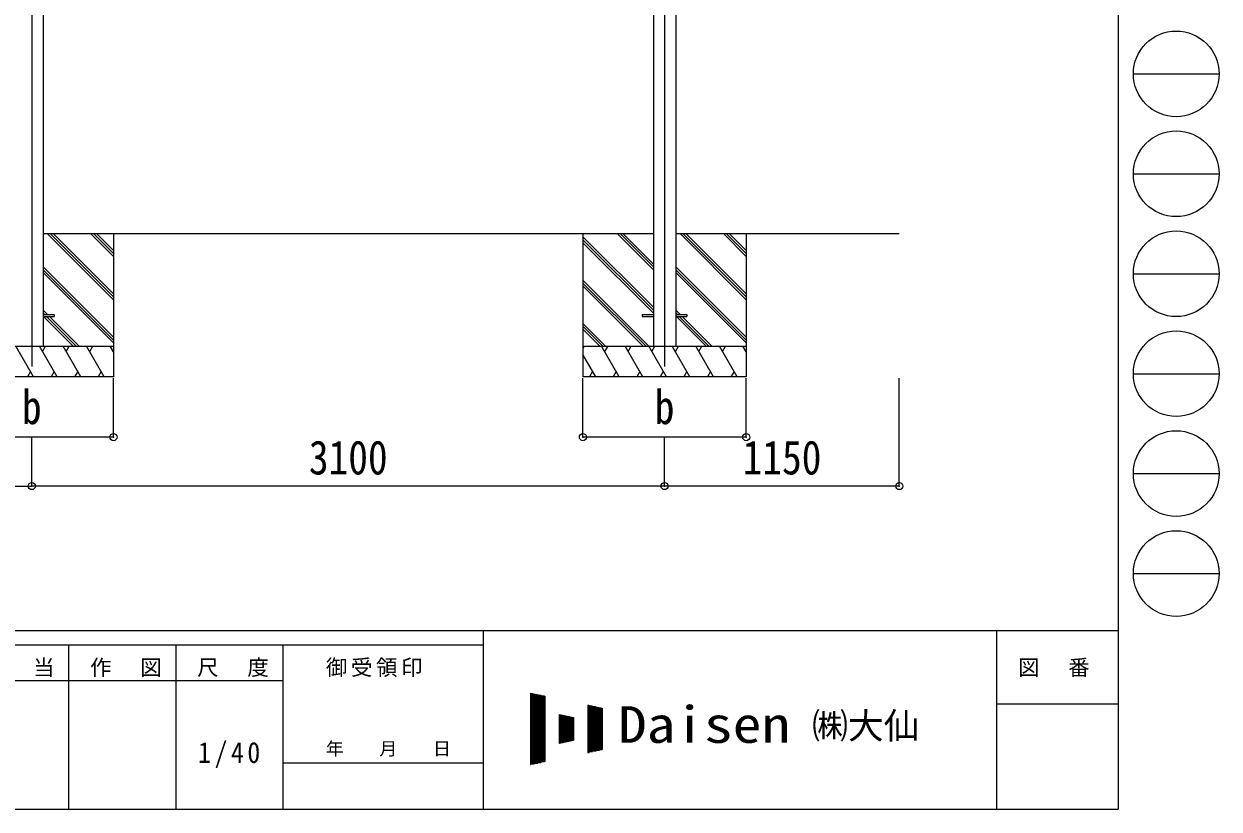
# Model space of a CAD drawing. Units: millimetres at full size. Extents: x -9783 to 9892, y -6828 to 6752.
# Drawn here: x 4037 to 9892, y -6828 to -2978 of the extents above; entities that cross this region are included whole.
import ezdxf
from ezdxf.enums import TextEntityAlignment as Align

# ---------------------------------------------------------------- set-up
doc = ezdxf.new("R2010")
doc.units = ezdxf.units.MM
doc.header["$LTSCALE"] = 35
doc.header["$PDMODE"] = 32
doc.header["$PDSIZE"] = 35
for name, color, linetype, lineweight in [('0-0_0', 7, 'Continuous', 9), ('0-1_本体', 4, 'Continuous', 9), ('0-2_部品', 7, 'Continuous', 9), ('0-8_PARTS2', 2, 'Continuous', 9), ('0-A_寸法', 6, 'Continuous', 9), ('F-0_240', 7, 'Continuous', 9)]:
    doc.layers.add(name, color=color, linetype=linetype, lineweight=lineweight)
doc.styles.add('ＭＳ ゴシック', font='')
doc.styles.get('ＭＳ ゴシック').set_extended_font_data('MS Gothic')

msp = doc.modelspace()

# ---------------------------------------------------------------- linework, layer by layer
at = {"layer": '0-0_0'}
for p, q in [((7120.16, -4007.92), (4130.16, -4007.92)), ((4475.16, -4330.38), (4152.7, -4007.92)), ((4475.16, -4316.24), (4166.84, -4007.92)), ((4475.16, -4302.1), (4180.98, -4007.92)), ((4475.16, -4118.25), (4364.83, -4007.92)), ((4475.16, -4104.11), (4378.97, -4007.92)), ((4475.16, -4089.97), (4393.12, -4007.92)), ((4475.16, -4007.92), (4475.16, -4707.92)), ((6775.16, -4007.92), (6775.16, -4707.92)), ((7120.16, -4367.6), (6775.16, -4022.6)), ((7120.16, -4381.74), (6775.16, -4036.74)), ((7120.16, -4183.75), (6944.33, -4007.92)), ((7120.16, -4169.61), (6958.47, -4007.92)), ((7120.16, -4155.47), (6972.62, -4007.92)), ((8325.16, -4007.92), (7230.16, -4007.92)), ((7575.16, -4330.38), (7252.7, -4007.92)), ((7575.16, -4316.24), (7266.84, -4007.92)), ((7575.16, -4302.1), (7280.98, -4007.92)), ((7575.16, -4118.25), (7464.83, -4007.92)), ((7575.16, -4104.11), (7478.97, -4007.92)), ((7575.16, -4089.97), (7493.12, -4007.92)), ((7575.16, -4007.92), (7575.16, -4707.92)), ((7120.16, -4395.88), (6775.16, -4050.89)), ((4475.16, -4514.23), (4130.16, -4169.23)), ((4475.16, -4528.37), (4130.16, -4183.38)), ((4475.16, -4542.52), (4130.16, -4197.52)), ((7575.16, -4514.23), (7230.16, -4169.23)), ((7575.16, -4528.37), (7230.16, -4183.38)), ((7575.16, -4542.52), (7230.16, -4197.52)), ((7098.36, -4557.92), (6775.16, -4234.73)), ((7084.21, -4557.92), (6775.16, -4248.87)), ((7070.07, -4557.92), (6775.16, -4263.02)), ((4152.22, -4403.42), (4130.16, -4381.36)), ((7252.22, -4403.42), (7230.16, -4381.36)), ((4138.08, -4403.42), (4130.16, -4395.51)), ((4278.44, -4557.92), (4132.94, -4412.42)), ((4292.58, -4557.92), (4147.08, -4412.42)), ((4306.72, -4557.92), (4161.22, -4412.42)), ((6886.22, -4557.92), (6775.16, -4446.86)), ((7238.08, -4403.42), (7230.16, -4395.51)), ((7378.44, -4557.92), (7232.94, -4412.42)), ((7392.58, -4557.92), (7247.08, -4412.42)), ((7406.72, -4557.92), (7261.22, -4412.42)), ((6872.08, -4557.92), (6775.16, -4461.01)), ((6857.94, -4557.92), (6775.16, -4475.15)), ((3675.16, -4557.92), (4475.16, -4557.92)), ((4084.01, -4707.92), (3997.4, -4557.92)), ((4199.48, -4707.92), (4112.87, -4557.92)), ((4127.88, -4583.9), (4142.88, -4557.92)), ((4314.95, -4707.92), (4228.34, -4557.92)), ((4243.35, -4583.9), (4258.35, -4557.92)), ((4430.42, -4707.92), (4343.82, -4557.92)), ((4358.82, -4583.9), (4373.82, -4557.92)), ((4475.16, -4585.42), (4459.28, -4557.92)), ((6775.16, -4557.92), (7575.16, -4557.92)), ((6781, -4557.92), (6775.16, -4568.02)), ((6953.07, -4707.92), (6866.46, -4557.92)), ((6896.46, -4557.92), (6881.46, -4583.9)), ((7068.54, -4707.92), (6981.93, -4557.92)), ((6996.94, -4583.9), (7011.94, -4557.92)), ((7184.01, -4707.92), (7097.4, -4557.92)), ((7112.41, -4583.9), (7127.41, -4557.92)), ((7299.48, -4707.92), (7212.87, -4557.92)), ((7227.88, -4583.9), (7242.88, -4557.92)), ((7414.95, -4707.92), (7328.34, -4557.92)), ((7343.35, -4583.9), (7358.35, -4557.92)), ((7530.42, -4707.92), (7443.82, -4557.92)), ((7458.82, -4583.9), (7473.82, -4557.92)), ((7575.16, -4585.42), (7559.28, -4557.92)), ((6837.6, -4707.92), (6775.16, -4599.78)), ((4069.01, -4681.94), (4054.01, -4707.92)), ((4184.48, -4681.94), (4169.48, -4707.92)), ((4299.95, -4681.94), (4284.95, -4707.92)), ((4415.42, -4681.94), (4400.42, -4707.92)), ((6822.6, -4681.94), (6807.6, -4707.92)), ((6938.07, -4681.94), (6923.07, -4707.92)), ((7053.54, -4681.94), (7038.54, -4707.92)), ((7169.01, -4681.94), (7154.01, -4707.92)), ((7284.48, -4681.94), (7269.48, -4707.92)), ((7399.95, -4681.94), (7384.95, -4707.92)), ((7515.42, -4681.94), (7500.42, -4707.92)), ((4475.16, -4707.92), (3675.16, -4707.92)), ((7575.16, -4707.92), (6775.16, -4707.92))]:
    msp.add_line(p, q, dxfattribs=at)
at = {"layer": '0-1_本体'}
for p, q in [((4130.16, -1077.92), (4130.16, -4557.91)), ((7120.16, -1077.92), (7120.16, -4557.91)), ((7230.16, -1077.92), (7230.16, -4557.91))]:
    msp.add_line(p, q, dxfattribs=at)
at = {"layer": '0-2_部品', "color": 4}
for p, q in [((4130.16, -4403.42), (4184.96, -4403.42)), ((4130.16, -4412.42), (4184.96, -4412.42)), ((4184.96, -4403.42), (4184.96, -4412.42)), ((7065.36, -4403.42), (7120.16, -4403.42)), ((7230.16, -4403.42), (7284.96, -4403.42)), ((7230.16, -4412.42), (7284.96, -4412.42)), ((7284.96, -4403.42), (7284.96, -4412.42))]:
    msp.add_line(p, q, dxfattribs=at)
msp.add_lwpolyline([(7065.36, -4403.42), (7065.36, -4412.42), (7120.16, -4412.42)], dxfattribs=at)
at = {"layer": '0-8_PARTS2'}
for p, q in [((4075.16, -1107.92), (4075.16, -4657.92)), ((7175.16, -1107.92), (7175.16, -4657.92))]:
    msp.add_line(p, q, dxfattribs=at)
at = {"layer": '0-A_寸法'}
for p, q in [((4475.16, -5004.31), (4475.16, -4715.34)), ((6775.16, -5004.31), (6775.16, -4715.34)), ((7575.16, -5004.31), (7575.16, -4715.34)), ((8325.16, -5244.29), (8325.16, -4715.34)), ((4475.16, -5004.31), (3675.16, -5004.31)), ((4075.16, -5244.29), (4075.16, -5004.31)), ((7575.16, -5004.31), (6775.16, -5004.31)), ((7175.16, -5244.29), (7175.16, -5004.31)), ((1815.16, -5244.29), (4075.16, -5244.29)), ((7175.16, -5244.29), (4075.16, -5244.29)), ((8325.16, -5244.29), (7175.16, -5244.29))]:
    msp.add_line(p, q, dxfattribs=at)
for p in [(4475.16, -5004.31), (6775.16, -5004.31), (7575.16, -5004.31), (4075.16, -5244.29), (7175.16, -5244.29), (8325.16, -5244.29)]:
    msp.add_point(p, dxfattribs=at)
at = {"layer": 'F-0_240', "color": 5}
for p, q in [((9396.97, 6751.9), (9396.97, -6828.1)), ((-9783.03, -5953.1), (9396.97, -5953.1)), ((6285.75, -5953.1), (6285.75, -6828.1)), ((8801.97, -5953.1), (8801.97, -6828.1)), ((-9783.03, -6023.1), (6285.75, -6023.1)), ((4255.75, -6023.1), (4255.75, -6828.1)), ((4780.75, -6023.1), (4780.75, -6828.1)), ((5305.75, -6023.1), (5305.75, -6828.1)), ((3205.75, -6198.1), (5305.75, -6198.1)), ((8801.97, -6311.85), (9396.97, -6311.85)), ((5305.75, -6600.6), (6285.75, -6600.6)), ((-9783.03, -6828.1), (9396.97, -6828.1))]:
    msp.add_line(p, q, dxfattribs=at)
at = {"layer": 'F-0_240', "color": 4}
for p, q in [((9471.77, -3223.1), (9891.77, -3223.1)), ((9471.77, -3713.1), (9891.77, -3713.1)), ((9471.77, -4203.1), (9891.77, -4203.1)), ((9471.77, -4693.1), (9891.77, -4693.1)), ((9471.77, -5183.1), (9891.77, -5183.1)), ((9471.77, -5673.1), (9891.77, -5673.1))]:
    msp.add_line(p, q, dxfattribs=at)
at = {"layer": 'F-0_240'}
for p, q in [((6519.04, -6259.47), (6589.04, -6274.05)), ((6519.04, -6259.47), (6519.04, -6609.47)), ((6519.04, -6262.76), (6534.85, -6262.76)), ((6521.12, -6609.03), (6521.12, -6259.9)), ((6524.62, -6608.3), (6524.62, -6260.63)), ((6528.12, -6607.58), (6528.12, -6261.36)), ((6531.62, -6606.85), (6531.62, -6262.09)), ((6535.12, -6606.12), (6535.12, -6262.81)), ((6538.62, -6605.39), (6538.62, -6263.54)), ((6542.12, -6604.66), (6542.12, -6264.27)), ((6545.62, -6603.93), (6545.62, -6265)), ((6519.04, -6266.26), (6551.65, -6266.26)), ((6519.04, -6269.76), (6568.45, -6269.76)), ((6519.04, -6273.26), (6585.25, -6273.26)), ((6519.04, -6276.76), (6589.04, -6276.76)), ((6519.04, -6280.26), (6589.04, -6280.26)), ((6519.04, -6283.76), (6589.04, -6283.76)), ((6519.04, -6287.26), (6589.04, -6287.26)), ((6519.04, -6290.76), (6589.04, -6290.76)), ((6519.04, -6294.26), (6589.04, -6294.26)), ((6519.04, -6297.76), (6589.04, -6297.76)), ((6519.04, -6301.26), (6589.04, -6301.26)), ((6519.04, -6304.76), (6589.04, -6304.76)), ((6519.04, -6308.26), (6589.04, -6308.26)), ((6519.04, -6311.76), (6589.04, -6311.76)), ((6519.04, -6315.26), (6589.04, -6315.26)), ((6519.04, -6318.76), (6589.04, -6318.76)), ((6519.04, -6322.26), (6589.04, -6322.26)), ((6549.12, -6603.2), (6549.12, -6265.73)), ((6552.62, -6602.47), (6552.62, -6266.46)), ((6556.12, -6601.74), (6556.12, -6267.19)), ((6559.62, -6601.01), (6559.62, -6267.92)), ((6563.12, -6600.28), (6563.12, -6268.65)), ((6566.62, -6599.55), (6566.62, -6269.38)), ((6570.12, -6598.83), (6570.12, -6270.11)), ((6573.62, -6598.1), (6573.62, -6270.84)), ((6577.12, -6597.37), (6577.12, -6271.56)), ((6580.62, -6596.64), (6580.62, -6272.29)), ((6584.12, -6595.91), (6584.12, -6273.02)), ((6587.62, -6595.18), (6587.62, -6273.75)), ((6589.04, -6274.05), (6589.04, -6594.88)), ((6799.04, -6317.8), (6869.04, -6332.38)), ((6799.04, -6317.8), (6799.04, -6551.13)), ((6799.04, -6318.76), (6803.65, -6318.76)), ((6799.04, -6322.26), (6820.45, -6322.26)), ((6801.12, -6550.7), (6801.12, -6318.23)), ((6804.62, -6549.97), (6804.62, -6318.96)), ((6808.12, -6549.24), (6808.12, -6319.69)), ((6811.62, -6548.51), (6811.62, -6320.42)), ((6815.12, -6547.78), (6815.12, -6321.15)), ((6818.62, -6547.05), (6818.62, -6321.88)), ((6822.12, -6546.33), (6822.12, -6322.61)), ((6825.62, -6545.6), (6825.62, -6323.34)), ((6519.04, -6325.76), (6589.04, -6325.76)), ((6519.04, -6329.26), (6589.04, -6329.26)), ((6519.04, -6332.76), (6589.04, -6332.76)), ((6519.04, -6336.26), (6589.04, -6336.26)), ((6519.04, -6339.76), (6589.04, -6339.76)), ((6519.04, -6343.26), (6589.04, -6343.26)), ((6519.04, -6346.76), (6589.04, -6346.76)), ((6519.04, -6350.26), (6589.04, -6350.26)), ((6519.04, -6353.76), (6589.04, -6353.76)), ((6519.04, -6357.26), (6589.04, -6357.26)), ((6519.04, -6360.76), (6589.04, -6360.76)), ((6519.04, -6364.26), (6589.04, -6364.26)), ((6519.04, -6367.76), (6589.04, -6367.76)), ((6519.04, -6371.26), (6589.04, -6371.26)), ((6519.04, -6374.76), (6589.04, -6374.76)), ((6519.04, -6378.26), (6589.04, -6378.26)), ((6519.04, -6381.76), (6589.04, -6381.76)), ((6659.04, -6364.47), (6729.04, -6379.05)), ((6659.04, -6364.47), (6659.04, -6504.47)), ((6659.04, -6367.76), (6674.85, -6367.76)), ((6659.04, -6371.26), (6691.65, -6371.26)), ((6659.04, -6374.76), (6708.45, -6374.76)), ((6659.04, -6378.26), (6725.25, -6378.26)), ((6659.04, -6381.76), (6729.04, -6381.76)), ((6661.12, -6504.03), (6661.12, -6364.9)), ((6664.62, -6503.3), (6664.62, -6365.63)), ((6668.12, -6502.58), (6668.12, -6366.36)), ((6671.62, -6501.85), (6671.62, -6367.09)), ((6675.12, -6501.12), (6675.12, -6367.81)), ((6678.62, -6500.39), (6678.62, -6368.54)), ((6682.12, -6499.66), (6682.12, -6369.27)), ((6685.62, -6498.93), (6685.62, -6370)), ((6689.12, -6498.2), (6689.12, -6370.73)), ((6692.62, -6497.47), (6692.62, -6371.46)), ((6696.12, -6496.74), (6696.12, -6372.19)), ((6699.62, -6496.01), (6699.62, -6372.92)), ((6703.12, -6495.28), (6703.12, -6373.65)), ((6706.62, -6494.55), (6706.62, -6374.38)), ((6710.12, -6493.83), (6710.12, -6375.11)), ((6713.62, -6493.1), (6713.62, -6375.84)), ((6717.12, -6492.37), (6717.12, -6376.56)), ((6720.62, -6491.64), (6720.62, -6377.29)), ((6724.12, -6490.91), (6724.12, -6378.02)), ((6727.62, -6490.18), (6727.62, -6378.75)), ((6729.04, -6379.05), (6729.04, -6489.88)), ((6799.04, -6325.76), (6837.25, -6325.76)), ((6799.04, -6329.26), (6854.05, -6329.26)), ((6799.04, -6332.76), (6869.04, -6332.76)), ((6799.04, -6336.26), (6869.04, -6336.26)), ((6799.04, -6339.76), (6869.04, -6339.76)), ((6799.04, -6343.26), (6869.04, -6343.26)), ((6799.04, -6346.76), (6869.04, -6346.76)), ((6799.04, -6350.26), (6869.04, -6350.26)), ((6799.04, -6353.76), (6869.04, -6353.76)), ((6799.04, -6357.26), (6869.04, -6357.26)), ((6799.04, -6360.76), (6869.04, -6360.76)), ((6799.04, -6364.26), (6869.04, -6364.26)), ((6799.04, -6367.76), (6869.04, -6367.76)), ((6799.04, -6371.26), (6869.04, -6371.26)), ((6799.04, -6374.76), (6869.04, -6374.76)), ((6799.04, -6378.26), (6869.04, -6378.26)), ((6799.04, -6381.76), (6869.04, -6381.76)), ((6829.12, -6544.87), (6829.12, -6324.06)), ((6832.62, -6544.14), (6832.62, -6324.79)), ((6836.12, -6543.41), (6836.12, -6325.52)), ((6839.62, -6542.68), (6839.62, -6326.25)), ((6843.12, -6541.95), (6843.12, -6326.98)), ((6846.62, -6541.22), (6846.62, -6327.71)), ((6850.12, -6540.49), (6850.12, -6328.44)), ((6853.62, -6539.76), (6853.62, -6329.17)), ((6857.12, -6539.03), (6857.12, -6329.9)), ((6860.62, -6538.3), (6860.62, -6330.63)), ((6864.12, -6537.58), (6864.12, -6331.36)), ((6867.62, -6536.85), (6867.62, -6332.09)), ((6869.04, -6332.38), (6869.04, -6536.55)), ((6519.04, -6385.26), (6589.04, -6385.26)), ((6519.04, -6388.76), (6589.04, -6388.76)), ((6519.04, -6392.26), (6589.04, -6392.26)), ((6519.04, -6395.76), (6589.04, -6395.76)), ((6519.04, -6399.26), (6589.04, -6399.26)), ((6519.04, -6402.76), (6589.04, -6402.76)), ((6519.04, -6406.26), (6589.04, -6406.26)), ((6519.04, -6409.76), (6589.04, -6409.76)), ((6519.04, -6413.26), (6589.04, -6413.26)), ((6519.04, -6416.76), (6589.04, -6416.76)), ((6519.04, -6420.26), (6589.04, -6420.26)), ((6519.04, -6423.76), (6589.04, -6423.76)), ((6519.04, -6427.26), (6589.04, -6427.26)), ((6519.04, -6430.76), (6589.04, -6430.76)), ((6519.04, -6434.26), (6589.04, -6434.26)), ((6519.04, -6437.76), (6589.04, -6437.76)), ((6659.04, -6385.26), (6729.04, -6385.26)), ((6659.04, -6388.76), (6729.04, -6388.76)), ((6659.04, -6392.26), (6729.04, -6392.26)), ((6659.04, -6395.76), (6729.04, -6395.76)), ((6659.04, -6399.26), (6729.04, -6399.26)), ((6659.04, -6402.76), (6729.04, -6402.76)), ((6659.04, -6406.26), (6729.04, -6406.26)), ((6659.04, -6409.76), (6729.04, -6409.76)), ((6659.04, -6413.26), (6729.04, -6413.26)), ((6659.04, -6416.76), (6729.04, -6416.76)), ((6659.04, -6420.26), (6729.04, -6420.26)), ((6659.04, -6423.76), (6729.04, -6423.76)), ((6659.04, -6427.26), (6729.04, -6427.26)), ((6659.04, -6430.76), (6729.04, -6430.76)), ((6659.04, -6434.26), (6729.04, -6434.26)), ((6659.04, -6437.76), (6729.04, -6437.76)), ((6799.04, -6385.26), (6869.04, -6385.26)), ((6799.04, -6388.76), (6869.04, -6388.76)), ((6799.04, -6392.26), (6869.04, -6392.26)), ((6799.04, -6395.76), (6869.04, -6395.76)), ((6799.04, -6399.26), (6869.04, -6399.26)), ((6799.04, -6402.76), (6869.04, -6402.76)), ((6799.04, -6406.26), (6869.04, -6406.26)), ((6799.04, -6409.76), (6869.04, -6409.76)), ((6799.04, -6413.26), (6869.04, -6413.26)), ((6799.04, -6416.76), (6869.04, -6416.76)), ((6799.04, -6420.26), (6869.04, -6420.26)), ((6799.04, -6423.76), (6869.04, -6423.76)), ((6799.04, -6427.26), (6869.04, -6427.26)), ((6799.04, -6430.76), (6869.04, -6430.76)), ((6799.04, -6434.26), (6869.04, -6434.26)), ((6799.04, -6437.76), (6869.04, -6437.76)), ((6519.04, -6441.26), (6589.04, -6441.26)), ((6519.04, -6444.76), (6589.04, -6444.76)), ((6519.04, -6448.26), (6589.04, -6448.26)), ((6519.04, -6451.76), (6589.04, -6451.76)), ((6519.04, -6455.26), (6589.04, -6455.26)), ((6519.04, -6458.76), (6589.04, -6458.76)), ((6519.04, -6462.26), (6589.04, -6462.26)), ((6519.04, -6465.76), (6589.04, -6465.76)), ((6519.04, -6469.26), (6589.04, -6469.26)), ((6519.04, -6472.76), (6589.04, -6472.76)), ((6519.04, -6476.26), (6589.04, -6476.26)), ((6519.04, -6479.76), (6589.04, -6479.76)), ((6519.04, -6483.26), (6589.04, -6483.26)), ((6519.04, -6486.76), (6589.04, -6486.76)), ((6519.04, -6490.26), (6589.04, -6490.26)), ((6519.04, -6493.76), (6589.04, -6493.76)), ((6519.04, -6497.26), (6589.04, -6497.26)), ((6659.04, -6441.26), (6729.04, -6441.26)), ((6659.04, -6444.76), (6729.04, -6444.76)), ((6659.04, -6448.26), (6729.04, -6448.26)), ((6659.04, -6451.76), (6729.04, -6451.76)), ((6659.04, -6455.26), (6729.04, -6455.26)), ((6659.04, -6458.76), (6729.04, -6458.76)), ((6659.04, -6462.26), (6729.04, -6462.26)), ((6659.04, -6465.76), (6729.04, -6465.76)), ((6659.04, -6469.26), (6729.04, -6469.26)), ((6659.04, -6472.76), (6729.04, -6472.76)), ((6659.04, -6476.26), (6729.04, -6476.26)), ((6659.04, -6479.76), (6729.04, -6479.76)), ((6659.04, -6483.26), (6729.04, -6483.26)), ((6659.04, -6486.76), (6729.04, -6486.76)), ((6659.04, -6504.47), (6729.04, -6489.88)), ((6659.04, -6490.26), (6727.23, -6490.26)), ((6659.04, -6493.76), (6710.43, -6493.76)), ((6659.04, -6497.26), (6693.63, -6497.26)), ((6799.04, -6441.26), (6869.04, -6441.26)), ((6799.04, -6444.76), (6869.04, -6444.76)), ((6799.04, -6448.26), (6869.04, -6448.26)), ((6799.04, -6451.76), (6869.04, -6451.76)), ((6799.04, -6455.26), (6869.04, -6455.26)), ((6799.04, -6458.76), (6869.04, -6458.76)), ((6799.04, -6462.26), (6869.04, -6462.26)), ((6799.04, -6465.76), (6869.04, -6465.76)), ((6799.04, -6469.26), (6869.04, -6469.26)), ((6799.04, -6472.76), (6869.04, -6472.76)), ((6799.04, -6476.26), (6869.04, -6476.26)), ((6799.04, -6479.76), (6869.04, -6479.76)), ((6799.04, -6483.26), (6869.04, -6483.26)), ((6799.04, -6486.76), (6869.04, -6486.76)), ((6799.04, -6490.26), (6869.04, -6490.26)), ((6799.04, -6493.76), (6869.04, -6493.76)), ((6799.04, -6497.26), (6869.04, -6497.26)), ((6519.04, -6500.76), (6589.04, -6500.76)), ((6519.04, -6504.26), (6589.04, -6504.26)), ((6519.04, -6507.76), (6589.04, -6507.76)), ((6519.04, -6511.26), (6589.04, -6511.26)), ((6519.04, -6514.76), (6589.04, -6514.76)), ((6519.04, -6518.26), (6589.04, -6518.26)), ((6519.04, -6521.76), (6589.04, -6521.76)), ((6519.04, -6525.26), (6589.04, -6525.26)), ((6519.04, -6528.76), (6589.04, -6528.76)), ((6519.04, -6532.26), (6589.04, -6532.26)), ((6519.04, -6535.76), (6589.04, -6535.76)), ((6519.04, -6539.26), (6589.04, -6539.26)), ((6519.04, -6542.76), (6589.04, -6542.76)), ((6519.04, -6546.26), (6589.04, -6546.26)), ((6519.04, -6549.76), (6589.04, -6549.76)), ((6519.04, -6553.26), (6589.04, -6553.26)), ((6519.04, -6556.76), (6589.04, -6556.76)), ((6659.04, -6500.76), (6676.83, -6500.76)), ((6659.04, -6504.26), (6660.03, -6504.26)), ((6799.04, -6500.76), (6869.04, -6500.76)), ((6799.04, -6504.26), (6869.04, -6504.26)), ((6799.04, -6507.76), (6869.04, -6507.76)), ((6799.04, -6511.26), (6869.04, -6511.26)), ((6799.04, -6514.76), (6869.04, -6514.76)), ((6799.04, -6518.26), (6869.04, -6518.26)), ((6799.04, -6521.76), (6869.04, -6521.76)), ((6799.04, -6525.26), (6869.04, -6525.26)), ((6799.04, -6528.76), (6869.04, -6528.76)), ((6799.04, -6532.26), (6869.04, -6532.26)), ((6799.04, -6535.76), (6869.04, -6535.76)), ((6869.04, -6536.55), (6799.04, -6551.13)), ((6799.04, -6539.26), (6856.03, -6539.26)), ((6799.04, -6542.76), (6839.23, -6542.76)), ((6799.04, -6546.26), (6822.43, -6546.26)), ((6799.04, -6549.76), (6805.63, -6549.76)), ((6519.04, -6560.26), (6589.04, -6560.26)), ((6519.04, -6563.76), (6589.04, -6563.76)), ((6519.04, -6567.26), (6589.04, -6567.26)), ((6519.04, -6570.76), (6589.04, -6570.76)), ((6519.04, -6574.26), (6589.04, -6574.26)), ((6519.04, -6577.76), (6589.04, -6577.76)), ((6519.04, -6581.26), (6589.04, -6581.26)), ((6519.04, -6584.76), (6589.04, -6584.76)), ((6519.04, -6588.26), (6589.04, -6588.26)), ((6519.04, -6591.76), (6589.04, -6591.76)), ((6589.04, -6594.88), (6519.04, -6609.47)), ((6519.04, -6595.26), (6587.23, -6595.26)), ((6519.04, -6598.76), (6570.43, -6598.76)), ((6519.04, -6602.26), (6553.63, -6602.26)), ((6519.04, -6605.76), (6536.83, -6605.76)), ((6519.04, -6609.26), (6520.03, -6609.26))]:
    msp.add_line(p, q, dxfattribs=at)
at = {"layer": 'F-0_240', "color": 4}
for centre in [(9681.77, -3223.1), (9681.77, -3713.1), (9681.77, -4203.1), (9681.77, -4693.1), (9681.77, -5183.1), (9681.77, -5673.1)]:
    msp.add_circle(centre, 210, dxfattribs=at)

# ---------------------------------------------------------------- texts
at = {"layer": '0-A_寸法', "color": 7, "style": 'ＭＳ ゴシック', "width": 0.85}
for s, p in [('b', (4027.04, -4989.93)), ('b', (7127.04, -4989.93)), ('3100', (5432.66, -5237.29)), ('1150', (7557.66, -5237.29))]:
    msp.add_text(s, height=166.8, dxfattribs=at).set_placement(p, align=Align.BOTTOM_LEFT)
at = {"layer": 'F-0_240', "style": 'ＭＳ ゴシック', "width": 1.15}
msp.add_text('Daisen', height=179.6, dxfattribs=at).set_placement((6947.05, -6556.97), align=Align.BOTTOM_LEFT)
at = {"layer": 'F-0_240', "style": 'ＭＳ ゴシック'}
for s, height, p in [('㈱大仙\u3000', 128.3, (7898.35, -6521.97)), ('年\u3000\u3000月\u3000\u3000日', 64.15, (5515.76, -6583.1))]:
    msp.add_text(s, height=height, dxfattribs=at).set_placement(p, align=Align.BOTTOM_LEFT)
at = {"layer": 'F-0_240', "attachment_point": 7, "style": 'ＭＳ ゴシック'}
for s, insert, char_height in [('\\T1.17;担\u3000当', (3835.76, -6180.6), 76.98), ('\\T1.17;作\u3000図', (4360.75, -6180.6), 76.98), ('\\T1.17;尺\u3000度', (4885.76, -6180.6), 76.98), ('\\T1.17;御受領印', (5515.75, -6180.6), 76.98), ('\\T1.17;図\u3000番', (8906.97, -6180.6), 76.98), ('\\T1.28;\\W0.9;1/40', (4890.13, -6626.85), 102.6)]:
    msp.add_mtext(s, dxfattribs=dict(at, insert=insert, char_height=char_height))

doc.saveas('drawing.dxf')
